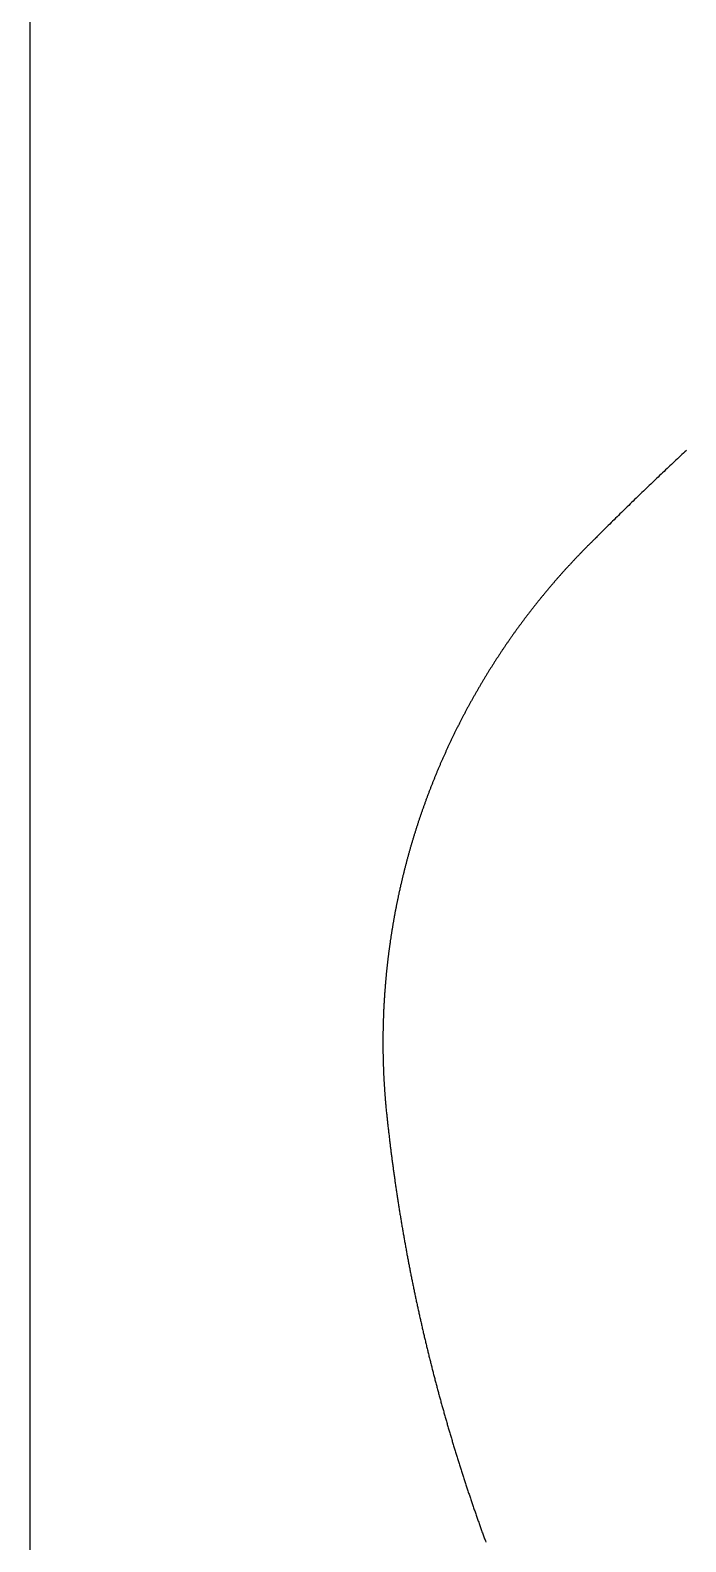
# Model space of a CAD drawing. Header units: inches. Extents: x 1174834 to 1369688, y -175882 to -108740.
# Drawn here: x 1350700.2 to 1350845.9, y -169100.2 to -168763.7 of the extents above; entities that cross this region are included whole.
import ezdxf

# ---------------------------------------------------------------- set-up
doc = ezdxf.new("R2010")
doc.units = ezdxf.units.IN
doc.header["$LTSCALE"] = 500
doc.header["$MEASUREMENT"] = 0
doc.linetypes.add('DASH', pattern=[0.35, 0.25, -0.1])
doc.layers.add('FF-FURN', color=51, linetype='Continuous')

# ---------------------------------------------------------------- blocks, each defined once
blk = doc.blocks.new('A$C48916692')
at = {"color": 3, "linetype": 'DASH', "ltscale": 150}
blk.add_lwpolyline([(10487.65, 7303.1), (10487.34, 7303.43), (10487.03, 7303.77), (10486.72, 7304.1), (10486.41, 7304.43), (10486.09, 7304.77), (10485.78, 7305.1), (10485.47, 7305.43), (10485.16, 7305.76), (10484.85, 7306.09), (10484.54, 7306.42), (10484.23, 7306.76), (10483.91, 7307.09), (10483.6, 7307.42), (10483.29, 7307.75), (10482.97, 7308.08), (10482.66, 7308.41), (10482.35, 7308.74), (10482.04, 7309.07), (10481.72, 7309.4), (10481.41, 7309.73), (10481.09, 7310.06), (10480.78, 7310.39), (10480.46, 7310.72), (10480.15, 7311.04), (10479.84, 7311.37), (10479.52, 7311.7), (10479.2, 7312.03), (10478.89, 7312.36), (10478.57, 7312.68), (10478.26, 7313.01), (10477.94, 7313.34), (10477.63, 7313.67), (10477.31, 7313.99), (10476.99, 7314.32), (10476.68, 7314.64), (10476.36, 7314.97), (10476.04, 7315.3), (10475.72, 7315.62), (10475.41, 7315.95), (10475.09, 7316.27), (10474.77, 7316.6), (10474.45, 7316.92), (10474.13, 7317.25), (10473.82, 7317.57), (10473.5, 7317.9), (10473.18, 7318.22), (10472.86, 7318.54), (10472.54, 7318.87), (10472.22, 7319.19), (10471.9, 7319.51), (10471.58, 7319.84), (10471.26, 7320.16), (10470.94, 7320.48), (10470.62, 7320.8), (10470.3, 7321.12), (10469.98, 7321.45), (10469.66, 7321.77), (10469.34, 7322.09), (10469.01, 7322.41), (10468.69, 7322.73), (10468.37, 7323.05), (10468.21, 7323.21), (10468.19, 7323.23), (10468.18, 7323.24), (10468.18, 7323.24), (10468.18, 7323.24), (10468.18, 7323.24), (10468.18, 7323.24), (10468.18, 7323.24), (10468.18, 7323.24), (10468.18, 7323.24), (10468.18, 7323.24), (10468.18, 7323.24), (10468.18, 7323.24), (10468.18, 7323.24), (10468.18, 7323.24), (10468.18, 7323.24), (10468.18, 7323.24), (10468.18, 7323.24), (10468.18, 7323.24), (10468.18, 7323.24), (10468.18, 7323.24), (10468.18, 7323.24), (10468.18, 7323.25), (10468.17, 7323.25), (10468.17, 7323.26), (10468.11, 7323.31), (10467.99, 7323.43), (10467.88, 7323.55), (10467.76, 7323.67), (10467.65, 7323.78), (10467.53, 7323.9), (10467.42, 7324.02), (10467.3, 7324.14), (10467.18, 7324.25), (10467.07, 7324.37), (10466.95, 7324.49), (10466.84, 7324.6), (10466.72, 7324.72), (10466.6, 7324.84), (10466.49, 7324.95), (10466.37, 7325.07), (10466.25, 7325.18), (10466.13, 7325.3), (10466.02, 7325.42), (10465.9, 7325.53), (10465.78, 7325.65), (10465.66, 7325.76), (10465.55, 7325.88), (10465.43, 7326), (10465.31, 7326.11), (10465.19, 7326.23), (10465.07, 7326.34), (10464.95, 7326.46), (10464.83, 7326.57), (10464.71, 7326.69), (10464.6, 7326.8), (10464.48, 7326.92), (10464.36, 7327.03), (10464.24, 7327.14), (10464.12, 7327.26), (10464, 7327.37), (10463.88, 7327.49), (10463.76, 7327.6), (10463.64, 7327.72), (10463.52, 7327.83), (10463.4, 7327.94), (10463.27, 7328.06), (10463.15, 7328.17), (10463.03, 7328.28), (10462.91, 7328.4), (10462.79, 7328.51), (10462.67, 7328.62), (10462.55, 7328.74), (10462.42, 7328.85), (10462.3, 7328.96), (10462.18, 7329.07), (10462.06, 7329.19), (10461.94, 7329.3), (10461.81, 7329.41), (10461.69, 7329.52), (10461.57, 7329.64), (10461.44, 7329.75), (10461.32, 7329.86), (10461.2, 7329.97), (10461.07, 7330.08), (10460.95, 7330.2), (10460.83, 7330.31), (10460.7, 7330.42), (10460.58, 7330.53), (10460.46, 7330.64), (10460.33, 7330.75), (10460.21, 7330.86), (10460.08, 7330.97), (10459.96, 7331.09), (10459.83, 7331.2), (10459.71, 7331.31), (10459.58, 7331.42), (10459.46, 7331.53), (10459.33, 7331.64), (10459.21, 7331.75), (10459.08, 7331.86), (10458.95, 7331.97), (10458.83, 7332.08), (10458.7, 7332.19), (10458.58, 7332.3), (10458.45, 7332.41), (10458.32, 7332.52), (10458.2, 7332.62), (10458.07, 7332.73), (10457.94, 7332.84), (10457.81, 7332.95), (10457.69, 7333.06), (10457.56, 7333.17), (10457.43, 7333.28), (10457.3, 7333.39), (10457.18, 7333.49), (10457.05, 7333.6), (10456.92, 7333.71), (10456.79, 7333.82), (10456.66, 7333.93), (10456.54, 7334.03), (10456.41, 7334.14), (10456.28, 7334.25), (10456.15, 7334.36), (10456.02, 7334.46), (10455.89, 7334.57), (10455.76, 7334.68), (10455.63, 7334.78), (10455.5, 7334.89), (10455.37, 7335), (10455.24, 7335.1), (10455.11, 7335.21), (10454.98, 7335.32), (10454.85, 7335.42), (10454.72, 7335.53), (10454.59, 7335.63), (10454.46, 7335.74), (10454.33, 7335.85), (10454.2, 7335.95), (10454.07, 7336.06), (10453.94, 7336.16), (10453.8, 7336.27), (10453.67, 7336.37), (10453.54, 7336.48), (10453.41, 7336.58), (10453.28, 7336.69), (10453.15, 7336.79), (10453.01, 7336.9), (10452.88, 7337), (10452.75, 7337.1), (10452.62, 7337.21), (10452.48, 7337.31), (10452.35, 7337.42), (10452.22, 7337.52), (10452.08, 7337.62), (10451.95, 7337.73), (10451.82, 7337.83), (10451.68, 7337.93), (10451.55, 7338.04), (10451.42, 7338.14), (10451.28, 7338.24), (10451.15, 7338.34), (10451.01, 7338.45), (10450.88, 7338.55), (10450.74, 7338.65), (10450.61, 7338.75), (10450.47, 7338.86), (10450.34, 7338.96), (10450.2, 7339.06), (10450.07, 7339.16), (10449.93, 7339.26), (10449.8, 7339.36), (10449.66, 7339.47), (10449.53, 7339.57), (10449.39, 7339.67), (10449.26, 7339.77), (10449.12, 7339.87), (10448.98, 7339.97), (10448.85, 7340.07), (10448.71, 7340.17), (10448.57, 7340.27), (10448.44, 7340.37), (10448.3, 7340.47), (10448.16, 7340.57), (10448.03, 7340.67), (10447.89, 7340.77), (10447.75, 7340.87), (10447.61, 7340.97), (10447.48, 7341.07), (10447.34, 7341.17), (10447.2, 7341.27), (10447.06, 7341.36), (10446.93, 7341.46), (10446.79, 7341.56), (10446.65, 7341.66), (10446.51, 7341.76), (10446.37, 7341.86), (10446.23, 7341.95), (10446.09, 7342.05), (10445.96, 7342.15), (10445.82, 7342.25), (10445.68, 7342.34), (10445.54, 7342.44), (10445.4, 7342.54), (10445.26, 7342.63), (10445.12, 7342.73), (10444.98, 7342.83), (10444.84, 7342.92), (10444.7, 7343.02), (10444.56, 7343.12), (10444.42, 7343.21), (10444.28, 7343.31), (10444.14, 7343.41), (10444, 7343.5), (10443.86, 7343.6), (10443.71, 7343.69), (10443.57, 7343.79), (10443.43, 7343.88), (10443.29, 7343.98), (10443.15, 7344.07), (10443.01, 7344.17), (10442.87, 7344.26), (10442.72, 7344.36), (10442.58, 7344.45), (10442.44, 7344.54), (10442.3, 7344.64), (10442.16, 7344.73), (10442.01, 7344.83), (10441.87, 7344.92), (10441.73, 7345.01), (10441.58, 7345.11), (10441.44, 7345.2), (10441.3, 7345.29), (10441.16, 7345.39), (10441.01, 7345.48), (10440.87, 7345.57), (10440.73, 7345.66), (10440.58, 7345.76), (10440.44, 7345.85), (10440.29, 7345.94), (10440.15, 7346.03), (10440.01, 7346.12), (10439.86, 7346.21), (10439.72, 7346.31), (10439.57, 7346.4), (10439.43, 7346.49), (10439.28, 7346.58), (10439.14, 7346.67), (10438.99, 7346.76), (10438.85, 7346.85), (10438.7, 7346.94), (10438.56, 7347.03), (10438.41, 7347.12), (10438.27, 7347.21), (10438.12, 7347.3), (10437.98, 7347.39), (10437.83, 7347.48), (10437.69, 7347.57), (10437.54, 7347.66), (10437.39, 7347.75), (10437.25, 7347.84), (10437.1, 7347.93), (10436.95, 7348.01), (10436.81, 7348.1), (10436.66, 7348.19), (10436.51, 7348.28), (10436.37, 7348.37), (10436.22, 7348.45), (10436.07, 7348.54), (10435.93, 7348.63), (10435.78, 7348.72), (10435.63, 7348.8), (10435.48, 7348.89), (10435.34, 7348.98), (10435.19, 7349.07), (10435.04, 7349.15), (10434.89, 7349.24), (10434.74, 7349.32), (10434.6, 7349.41), (10434.45, 7349.5), (10434.3, 7349.58), (10434.15, 7349.67), (10434, 7349.75), (10433.85, 7349.84), (10433.7, 7349.92), (10433.55, 7350.01), (10433.41, 7350.09), (10433.26, 7350.18), (10433.11, 7350.26), (10432.96, 7350.35), (10432.81, 7350.43), (10432.66, 7350.52), (10432.51, 7350.6), (10432.36, 7350.68), (10432.21, 7350.77), (10432.06, 7350.85), (10431.91, 7350.93), (10431.76, 7351.02), (10431.61, 7351.1), (10431.46, 7351.18), (10431.31, 7351.27), (10431.16, 7351.35), (10431.01, 7351.43), (10430.86, 7351.51), (10430.7, 7351.6), (10430.55, 7351.68), (10430.4, 7351.76), (10430.25, 7351.84), (10430.1, 7351.92), (10429.95, 7352), (10429.8, 7352.08), (10429.64, 7352.17), (10429.49, 7352.25), (10429.34, 7352.33), (10429.19, 7352.41), (10429.04, 7352.49), (10428.88, 7352.57), (10428.73, 7352.65), (10428.58, 7352.73), (10428.43, 7352.81), (10428.28, 7352.89), (10428.12, 7352.97), (10427.97, 7353.05), (10427.82, 7353.12), (10427.66, 7353.2), (10427.51, 7353.28), (10427.36, 7353.36), (10427.2, 7353.44), (10427.05, 7353.52), (10426.9, 7353.6), (10426.74, 7353.67), (10426.59, 7353.75), (10426.44, 7353.83), (10426.28, 7353.91), (10426.13, 7353.98), (10425.98, 7354.06), (10425.82, 7354.14), (10425.67, 7354.21), (10425.51, 7354.29), (10425.36, 7354.37), (10425.2, 7354.44), (10425.05, 7354.52), (10424.89, 7354.59), (10424.74, 7354.67), (10424.58, 7354.75), (10424.43, 7354.82), (10424.27, 7354.9), (10424.12, 7354.97), (10423.96, 7355.05), (10423.81, 7355.12), (10423.65, 7355.2), (10423.5, 7355.27), (10423.34, 7355.34), (10423.19, 7355.42), (10423.03, 7355.49), (10422.88, 7355.57), (10422.72, 7355.64), (10422.56, 7355.71), (10422.41, 7355.79), (10422.25, 7355.86), (10422.1, 7355.93), (10421.94, 7356.01), (10421.78, 7356.08), (10421.63, 7356.15), (10421.47, 7356.22), (10421.31, 7356.29), (10421.16, 7356.37), (10421, 7356.44), (10420.84, 7356.51), (10420.69, 7356.58), (10420.53, 7356.65), (10420.37, 7356.72), (10420.21, 7356.79), (10420.06, 7356.86), (10419.9, 7356.94), (10419.74, 7357.01), (10419.58, 7357.08), (10419.43, 7357.15), (10419.27, 7357.22), (10419.11, 7357.29), (10418.95, 7357.35), (10418.79, 7357.42), (10418.64, 7357.49), (10418.48, 7357.56), (10418.32, 7357.63), (10418.16, 7357.7), (10418, 7357.77), (10417.84, 7357.84), (10417.69, 7357.9), (10417.53, 7357.97), (10417.37, 7358.04), (10417.21, 7358.11), (10417.05, 7358.18), (10416.89, 7358.24), (10416.73, 7358.31), (10416.57, 7358.38), (10416.41, 7358.44), (10416.25, 7358.51), (10416.1, 7358.58), (10415.94, 7358.64), (10415.78, 7358.71), (10415.62, 7358.77), (10415.46, 7358.84), (10415.3, 7358.91), (10415.14, 7358.97), (10414.98, 7359.04), (10414.82, 7359.1), (10414.66, 7359.17), (10414.5, 7359.23), (10414.34, 7359.3), (10414.18, 7359.36), (10414.02, 7359.42), (10413.86, 7359.49), (10413.7, 7359.55), (10413.54, 7359.61), (10413.37, 7359.68), (10413.21, 7359.74), (10413.05, 7359.8), (10412.89, 7359.87), (10412.73, 7359.93), (10412.57, 7359.99), (10412.41, 7360.06), (10412.25, 7360.12), (10412.09, 7360.18), (10411.93, 7360.24), (10411.76, 7360.3), (10411.6, 7360.36), (10411.44, 7360.43), (10411.28, 7360.49), (10411.12, 7360.55), (10410.96, 7360.61), (10410.79, 7360.67), (10410.63, 7360.73), (10410.47, 7360.79), (10410.31, 7360.85), (10410.15, 7360.91), (10409.99, 7360.97), (10409.82, 7361.03), (10409.66, 7361.09), (10409.5, 7361.15), (10409.34, 7361.21), (10409.17, 7361.26), (10409.01, 7361.32), (10408.85, 7361.38), (10408.69, 7361.44), (10408.52, 7361.5), (10408.36, 7361.56), (10408.2, 7361.61), (10408.04, 7361.67), (10407.87, 7361.73), (10407.71, 7361.79), (10407.55, 7361.84), (10407.38, 7361.9), (10407.22, 7361.96), (10407.06, 7362.01), (10406.89, 7362.07), (10406.73, 7362.13), (10406.57, 7362.18), (10406.4, 7362.24), (10406.24, 7362.29), (10406.08, 7362.35), (10405.91, 7362.4), (10405.75, 7362.46), (10405.59, 7362.51), (10405.42, 7362.57), (10405.26, 7362.62), (10405.09, 7362.68), (10404.93, 7362.73), (10404.77, 7362.78), (10404.6, 7362.84), (10404.44, 7362.89), (10404.27, 7362.94), (10404.11, 7363), (10403.94, 7363.05), (10403.78, 7363.1), (10403.62, 7363.16), (10403.45, 7363.21), (10403.29, 7363.26), (10403.12, 7363.31), (10402.96, 7363.37), (10402.79, 7363.42), (10402.63, 7363.47), (10402.46, 7363.52), (10402.3, 7363.57), (10402.13, 7363.62), (10401.97, 7363.67), (10401.8, 7363.72), (10401.64, 7363.77), (10401.47, 7363.82), (10401.31, 7363.87), (10401.14, 7363.92), (10400.98, 7363.97), (10400.81, 7364.02), (10400.65, 7364.07), (10400.48, 7364.12), (10400.32, 7364.17), (10400.15, 7364.22), (10399.99, 7364.27), (10399.82, 7364.32), (10399.65, 7364.37), (10399.49, 7364.41), (10399.32, 7364.46), (10399.16, 7364.51), (10398.99, 7364.56), (10398.83, 7364.6), (10398.66, 7364.65), (10398.49, 7364.7), (10398.33, 7364.74), (10398.16, 7364.79), (10398, 7364.84), (10397.83, 7364.88), (10397.66, 7364.93), (10397.5, 7364.98), (10397.33, 7365.02), (10397.17, 7365.07), (10397, 7365.11), (10396.83, 7365.16), (10396.67, 7365.2), (10396.5, 7365.25), (10396.33, 7365.29), (10396.17, 7365.34), (10396, 7365.38), (10395.83, 7365.42), (10395.67, 7365.47), (10395.5, 7365.51), (10395.33, 7365.56), (10395.17, 7365.6), (10395, 7365.64), (10394.83, 7365.68), (10394.67, 7365.73), (10394.5, 7365.77), (10394.33, 7365.81), (10394.17, 7365.85), (10394, 7365.9), (10393.83, 7365.94), (10393.66, 7365.98), (10393.5, 7366.02), (10393.33, 7366.06), (10393.16, 7366.1), (10393, 7366.14), (10392.83, 7366.18), (10392.66, 7366.23), (10392.49, 7366.27), (10392.33, 7366.31), (10392.16, 7366.35), (10391.99, 7366.39), (10391.82, 7366.42), (10391.66, 7366.46), (10391.49, 7366.5), (10391.32, 7366.54), (10391.15, 7366.58), (10390.99, 7366.62), (10390.82, 7366.66), (10390.65, 7366.7), (10390.48, 7366.73), (10390.32, 7366.77), (10390.15, 7366.81), (10389.98, 7366.85), (10389.81, 7366.88), (10389.64, 7366.92), (10389.48, 7366.96), (10389.31, 7367), (10389.14, 7367.03), (10388.97, 7367.07), (10388.8, 7367.1), (10388.64, 7367.14), (10388.47, 7367.18), (10388.3, 7367.21), (10388.13, 7367.25), (10387.96, 7367.28), (10387.8, 7367.32), (10387.63, 7367.35), (10387.46, 7367.39), (10387.29, 7367.42), (10387.12, 7367.46), (10386.95, 7367.49), (10386.79, 7367.52), (10386.62, 7367.56), (10386.45, 7367.59), (10386.28, 7367.63), (10386.11, 7367.66), (10385.94, 7367.69), (10385.78, 7367.72), (10385.61, 7367.76), (10385.44, 7367.79), (10385.27, 7367.82), (10385.1, 7367.85), (10384.93, 7367.89), (10384.77, 7367.92), (10384.6, 7367.95), (10384.43, 7367.98), (10384.26, 7368.01), (10384.09, 7368.04), (10383.92, 7368.07), (10383.75, 7368.1), (10383.58, 7368.13), (10383.42, 7368.16), (10383.25, 7368.19), (10383.08, 7368.22), (10382.91, 7368.25), (10382.74, 7368.28), (10382.57, 7368.31), (10382.4, 7368.34), (10382.23, 7368.37), (10382.07, 7368.4), (10381.9, 7368.43), (10381.73, 7368.46), (10381.56, 7368.48), (10381.39, 7368.51), (10381.22, 7368.54), (10381.05, 7368.57), (10380.88, 7368.59), (10380.72, 7368.62), (10380.55, 7368.65), (10380.38, 7368.68), (10380.21, 7368.7), (10380.04, 7368.73), (10379.87, 7368.76), (10379.7, 7368.78), (10379.53, 7368.81), (10379.36, 7368.83), (10379.19, 7368.86), (10379.03, 7368.88), (10378.86, 7368.91), (10378.69, 7368.93), (10378.52, 7368.96), (10378.35, 7368.98), (10378.18, 7369.01), (10378.01, 7369.03), (10377.84, 7369.06), (10377.67, 7369.08), (10377.5, 7369.1), (10377.34, 7369.13), (10377.17, 7369.15), (10377, 7369.17), (10376.83, 7369.2), (10376.66, 7369.22), (10376.49, 7369.24), (10376.32, 7369.26), (10376.15, 7369.29), (10375.98, 7369.31), (10375.81, 7369.33), (10375.64, 7369.35), (10375.47, 7369.37), (10375.31, 7369.39), (10375.14, 7369.41), (10374.97, 7369.44), (10374.8, 7369.46), (10374.63, 7369.48), (10374.46, 7369.5), (10374.29, 7369.52), (10374.12, 7369.54), (10373.95, 7369.56), (10373.78, 7369.58), (10373.61, 7369.6), (10373.45, 7369.62), (10373.28, 7369.63), (10373.11, 7369.65), (10372.94, 7369.67), (10372.77, 7369.69), (10372.6, 7369.71), (10372.43, 7369.73), (10372.26, 7369.74), (10372.09, 7369.76), (10371.92, 7369.78), (10371.75, 7369.8), (10371.59, 7369.81), (10371.42, 7369.83), (10371.25, 7369.85), (10371.08, 7369.86), (10370.91, 7369.88), (10370.74, 7369.9), (10370.57, 7369.91), (10370.4, 7369.93), (10370.23, 7369.94), (10370.06, 7369.96), (10369.89, 7369.97), (10369.73, 7369.99), (10369.56, 7370.01), (10369.39, 7370.02), (10369.22, 7370.03), (10369.05, 7370.05), (10368.88, 7370.06), (10368.71, 7370.08), (10368.54, 7370.09), (10368.37, 7370.1), (10368.2, 7370.12), (10368.04, 7370.13), (10367.87, 7370.14), (10367.7, 7370.16), (10367.53, 7370.17), (10367.36, 7370.18), (10367.19, 7370.19), (10367.02, 7370.21), (10366.85, 7370.22), (10366.68, 7370.23), (10366.52, 7370.24), (10366.35, 7370.25), (10366.18, 7370.26), (10366.01, 7370.28), (10365.84, 7370.29), (10365.67, 7370.3), (10365.5, 7370.31), (10365.33, 7370.32), (10365.17, 7370.33), (10365, 7370.34), (10364.83, 7370.35), (10364.66, 7370.36), (10364.49, 7370.37), (10364.32, 7370.38), (10364.15, 7370.38), (10363.99, 7370.39), (10363.82, 7370.4), (10363.65, 7370.41), (10363.48, 7370.42), (10363.31, 7370.43), (10363.14, 7370.44), (10362.97, 7370.44), (10362.81, 7370.45), (10362.64, 7370.46), (10362.47, 7370.47), (10362.3, 7370.47), (10362.13, 7370.48), (10361.96, 7370.49), (10361.8, 7370.49), (10361.63, 7370.5), (10361.46, 7370.5), (10361.29, 7370.51), (10361.12, 7370.52), (10360.95, 7370.52), (10360.79, 7370.53), (10360.62, 7370.53), (10360.45, 7370.54), (10360.28, 7370.54), (10360.11, 7370.55), (10359.95, 7370.55), (10359.78, 7370.56), (10359.61, 7370.56), (10359.44, 7370.56), (10359.27, 7370.57), (10359.11, 7370.57), (10358.94, 7370.57), (10358.77, 7370.58), (10358.6, 7370.58), (10358.43, 7370.58), (10358.27, 7370.59), (10358.1, 7370.59), (10357.93, 7370.59), (10357.76, 7370.59), (10357.6, 7370.6), (10357.43, 7370.6), (10357.26, 7370.6), (10357.09, 7370.6), (10356.93, 7370.6), (10356.76, 7370.6), (10356.59, 7370.6), (10356.42, 7370.6), (10356.26, 7370.6), (10356.09, 7370.6), (10355.92, 7370.6), (10355.75, 7370.6), (10355.59, 7370.6), (10355.42, 7370.6), (10355.25, 7370.6), (10355.08, 7370.6), (10354.92, 7370.6), (10354.75, 7370.6), (10354.58, 7370.6), (10354.42, 7370.6), (10354.25, 7370.6), (10354.08, 7370.59), (10353.91, 7370.59), (10353.75, 7370.59), (10353.58, 7370.59), (10353.41, 7370.59), (10353.25, 7370.58), (10353.08, 7370.58), (10352.91, 7370.58), (10352.75, 7370.57), (10352.58, 7370.57), (10352.41, 7370.57), (10352.25, 7370.56), (10352.08, 7370.56), (10351.91, 7370.56), (10351.75, 7370.55), (10351.58, 7370.55), (10351.41, 7370.54), (10351.25, 7370.54), (10351.08, 7370.53), (10350.92, 7370.53), (10350.75, 7370.52), (10350.58, 7370.52), (10350.42, 7370.51), (10350.25, 7370.5), (10350.08, 7370.5), (10349.92, 7370.49), (10349.75, 7370.49), (10349.59, 7370.48), (10349.42, 7370.47), (10349.25, 7370.47), (10349.09, 7370.46), (10348.92, 7370.45), (10348.76, 7370.44), (10348.59, 7370.44), (10348.43, 7370.43), (10348.26, 7370.42), (10348.09, 7370.41), (10347.93, 7370.4), (10347.76, 7370.4), (10347.6, 7370.39), (10347.43, 7370.38), (10347.27, 7370.37), (10347.1, 7370.36), (10346.94, 7370.35), (10346.77, 7370.34), (10346.61, 7370.33), (10346.44, 7370.32), (10346.28, 7370.31), (10346.11, 7370.3), (10345.95, 7370.29), (10345.78, 7370.28), (10345.62, 7370.27), (10345.45, 7370.26), (10345.29, 7370.25), (10345.12, 7370.24), (10344.96, 7370.23), (10344.79, 7370.21), (10344.63, 7370.2), (10344.46, 7370.19), (10344.3, 7370.18), (10344.13, 7370.17), (10343.97, 7370.15), (10343.81, 7370.14), (10343.64, 7370.13), (10343.48, 7370.12), (10343.31, 7370.1), (10343.15, 7370.09), (10342.98, 7370.08), (10342.82, 7370.06), (10342.66, 7370.05), (10342.49, 7370.04), (10342.33, 7370.02), (10342.17, 7370.01), (10342, 7369.99), (10341.92, 7369.99), (10341.91, 7369.98), (10341.9, 7369.98), (10341.9, 7369.98), (10341.9, 7369.98), (10341.9, 7369.98), (10341.9, 7369.98), (10341.9, 7369.98), (10341.9, 7369.98), (10341.9, 7369.98), (10341.9, 7369.98), (10341.9, 7369.98), (10341.9, 7369.98), (10341.9, 7369.98), (10341.9, 7369.98), (10341.9, 7369.98), (10341.9, 7369.98), (10341.9, 7369.98), (10341.9, 7369.98), (10341.9, 7369.98), (10341.9, 7369.98), (10341.9, 7369.98), (10341.9, 7369.98), (10341.89, 7369.98), (10341.88, 7369.98), (10341.76, 7369.97), (10341.51, 7369.94), (10341.27, 7369.92), (10341.02, 7369.9), (10340.78, 7369.87), (10340.54, 7369.85), (10340.29, 7369.82), (10340.05, 7369.79), (10339.8, 7369.77), (10339.56, 7369.74), (10339.32, 7369.72), (10339.07, 7369.69), (10338.83, 7369.67), (10338.58, 7369.64), (10338.34, 7369.61), (10338.1, 7369.59), (10337.85, 7369.56), (10337.61, 7369.53), (10337.36, 7369.5), (10337.12, 7369.48), (10336.88, 7369.45), (10336.63, 7369.42), (10336.39, 7369.4), (10336.14, 7369.37), (10335.9, 7369.34), (10335.66, 7369.31), (10335.41, 7369.28), (10335.17, 7369.25), (10334.92, 7369.23), (10334.68, 7369.2), (10334.44, 7369.17), (10334.19, 7369.14), (10333.95, 7369.11), (10333.7, 7369.08), (10333.46, 7369.05), (10333.22, 7369.02), (10332.97, 7368.99), (10332.73, 7368.96), (10332.49, 7368.93), (10332.24, 7368.9), (10332, 7368.87), (10331.75, 7368.84), (10331.51, 7368.81), (10331.27, 7368.78), (10331.02, 7368.75), (10330.78, 7368.72), (10330.53, 7368.69), (10330.29, 7368.65), (10330.05, 7368.62), (10329.8, 7368.59), (10329.56, 7368.56), (10329.32, 7368.53), (10329.07, 7368.49), (10328.83, 7368.46), (10328.59, 7368.43), (10328.34, 7368.4), (10328.1, 7368.36), (10327.85, 7368.33), (10327.61, 7368.3), (10327.37, 7368.26), (10327.12, 7368.23), (10326.88, 7368.2), (10326.64, 7368.16), (10326.39, 7368.13), (10326.15, 7368.1), (10325.91, 7368.06), (10325.66, 7368.03), (10325.42, 7367.99), (10325.18, 7367.96), (10324.93, 7367.92), (10324.69, 7367.89), (10324.45, 7367.85), (10324.2, 7367.82), (10323.96, 7367.78), (10323.72, 7367.75), (10323.47, 7367.71), (10323.23, 7367.68), (10322.99, 7367.64), (10322.74, 7367.6), (10322.5, 7367.57), (10322.26, 7367.53), (10322.01, 7367.49), (10321.77, 7367.46), (10321.53, 7367.42), (10321.28, 7367.38), (10321.04, 7367.35), (10320.8, 7367.31), (10320.55, 7367.27), (10320.31, 7367.23), (10320.07, 7367.2), (10319.82, 7367.16), (10319.58, 7367.12), (10319.34, 7367.08), (10319.1, 7367.04), (10318.85, 7367), (10318.61, 7366.97), (10318.37, 7366.93), (10318.12, 7366.89), (10317.88, 7366.85), (10317.64, 7366.81), (10317.4, 7366.77), (10317.15, 7366.73), (10316.91, 7366.69), (10316.67, 7366.65), (10316.42, 7366.61), (10316.18, 7366.57), (10315.94, 7366.53), (10315.7, 7366.49), (10315.45, 7366.45), (10315.21, 7366.41), (10314.97, 7366.37), (10314.72, 7366.33), (10314.48, 7366.28), (10314.24, 7366.24), (10314, 7366.2), (10313.75, 7366.16), (10313.51, 7366.12), (10313.27, 7366.08), (10313.03, 7366.03), (10312.78, 7365.99), (10312.54, 7365.95), (10312.3, 7365.91), (10312.06, 7365.86), (10311.81, 7365.82), (10311.57, 7365.78), (10311.33, 7365.73), (10311.09, 7365.69), (10310.85, 7365.65), (10310.6, 7365.6), (10310.36, 7365.56), (10310.12, 7365.52), (10309.88, 7365.47), (10309.63, 7365.43), (10309.39, 7365.38), (10309.15, 7365.34), (10308.91, 7365.29), (10308.67, 7365.25), (10308.42, 7365.2), (10308.18, 7365.16), (10307.94, 7365.11), (10307.7, 7365.07), (10307.46, 7365.02), (10307.21, 7364.98), (10306.97, 7364.93), (10306.73, 7364.88), (10306.49, 7364.84), (10306.25, 7364.79), (10306, 7364.75), (10305.76, 7364.7), (10305.52, 7364.65), (10305.28, 7364.6), (10305.04, 7364.56), (10304.8, 7364.51), (10304.55, 7364.46), (10304.31, 7364.42), (10304.07, 7364.37), (10303.83, 7364.32), (10303.59, 7364.27), (10303.35, 7364.22), (10303.11, 7364.17), (10302.86, 7364.13), (10302.62, 7364.08), (10302.38, 7364.03), (10302.14, 7363.98), (10301.9, 7363.93), (10301.66, 7363.88), (10301.42, 7363.83), (10301.17, 7363.78), (10300.93, 7363.73), (10300.69, 7363.68), (10300.45, 7363.63), (10300.21, 7363.58), (10299.97, 7363.53), (10299.73, 7363.48), (10299.49, 7363.43), (10299.25, 7363.38), (10299, 7363.33), (10298.76, 7363.28), (10298.52, 7363.23), (10298.28, 7363.18), (10298.04, 7363.12), (10297.8, 7363.07), (10297.56, 7363.02), (10297.32, 7362.97), (10297.08, 7362.92), (10296.84, 7362.87), (10296.6, 7362.81), (10296.36, 7362.76), (10296.11, 7362.71), (10295.87, 7362.65), (10295.63, 7362.6), (10295.39, 7362.55), (10295.15, 7362.5), (10294.91, 7362.44), (10294.67, 7362.39), (10294.43, 7362.33), (10294.19, 7362.28), (10293.95, 7362.23), (10293.71, 7362.17), (10293.47, 7362.12), (10293.23, 7362.06), (10292.99, 7362.01), (10292.75, 7361.95), (10292.51, 7361.9), (10292.27, 7361.84), (10292.03, 7361.79), (10291.79, 7361.73), (10291.55, 7361.68), (10291.31, 7361.62), (10291.07, 7361.57), (10290.83, 7361.51), (10290.59, 7361.45), (10290.35, 7361.4), (10290.11, 7361.34), (10289.87, 7361.29), (10289.63, 7361.23), (10289.39, 7361.17), (10289.15, 7361.12), (10288.91, 7361.06), (10288.67, 7361), (10288.43, 7360.94), (10288.19, 7360.89), (10287.95, 7360.83), (10287.71, 7360.77), (10287.47, 7360.71), (10287.24, 7360.65), (10287, 7360.6), (10286.76, 7360.54), (10286.52, 7360.48), (10286.28, 7360.42), (10286.04, 7360.36), (10285.8, 7360.3), (10285.56, 7360.24), (10285.32, 7360.18), (10285.08, 7360.12), (10284.84, 7360.06), (10284.61, 7360), (10284.37, 7359.94), (10284.13, 7359.88), (10283.89, 7359.82), (10283.65, 7359.76), (10283.41, 7359.7), (10283.17, 7359.64), (10282.93, 7359.58), (10282.7, 7359.52), (10282.46, 7359.46), (10282.22, 7359.4), (10281.98, 7359.34), (10281.74, 7359.28), (10281.5, 7359.21), (10281.26, 7359.15), (10281.03, 7359.09), (10280.79, 7359.03), (10280.55, 7358.97), (10280.31, 7358.9), (10280.07, 7358.84), (10279.83, 7358.78), (10279.6, 7358.71), (10279.36, 7358.65), (10279.12, 7358.59), (10278.88, 7358.52), (10278.64, 7358.46), (10278.41, 7358.4), (10278.17, 7358.33), (10277.93, 7358.27), (10277.69, 7358.21), (10277.46, 7358.14), (10277.22, 7358.08), (10276.98, 7358.01), (10276.74, 7357.95), (10276.51, 7357.88), (10276.27, 7357.82), (10276.03, 7357.75), (10275.79, 7357.69), (10275.56, 7357.62), (10275.32, 7357.56), (10275.08, 7357.49), (10274.84, 7357.43), (10274.61, 7357.36), (10274.37, 7357.29), (10274.13, 7357.23), (10273.9, 7357.16), (10273.66, 7357.09), (10273.42, 7357.03), (10273.18, 7356.96), (10272.95, 7356.89), (10272.71, 7356.83), (10272.47, 7356.76), (10272.24, 7356.69), (10272, 7356.62), (10271.76, 7356.56), (10271.53, 7356.49), (10271.29, 7356.42), (10271.05, 7356.35), (10270.82, 7356.28), (10270.58, 7356.22), (10270.34, 7356.15), (10270.11, 7356.08), (10269.87, 7356.01), (10269.64, 7355.94), (10269.4, 7355.87), (10269.16, 7355.8), (10268.93, 7355.73), (10268.69, 7355.66), (10268.46, 7355.59), (10268.22, 7355.52), (10267.98, 7355.45), (10267.75, 7355.38), (10267.51, 7355.31), (10267.28, 7355.24), (10267.04, 7355.17), (10266.8, 7355.1), (10266.57, 7355.03), (10266.33, 7354.96), (10266.1, 7354.89), (10265.86, 7354.82), (10265.63, 7354.75), (10265.39, 7354.67), (10265.16, 7354.6), (10264.92, 7354.53), (10264.69, 7354.46), (10264.45, 7354.39), (10264.22, 7354.31), (10263.98, 7354.24), (10263.75, 7354.17), (10263.51, 7354.1), (10263.28, 7354.02), (10263.04, 7353.95), (10262.81, 7353.88), (10262.57, 7353.8), (10262.34, 7353.73), (10262.1, 7353.66), (10261.87, 7353.58), (10261.63, 7353.51), (10261.4, 7353.44), (10261.16, 7353.36), (10260.93, 7353.29), (10260.69, 7353.21), (10260.46, 7353.14), (10260.23, 7353.06), (10259.99, 7352.99), (10259.76, 7352.91), (10259.52, 7352.84), (10259.29, 7352.76), (10259.06, 7352.69), (10258.82, 7352.61), (10258.59, 7352.54), (10258.35, 7352.46), (10258.12, 7352.38), (10257.89, 7352.31), (10257.65, 7352.23), (10257.42, 7352.15), (10257.19, 7352.08), (10256.95, 7352), (10256.72, 7351.92), (10256.49, 7351.85), (10256.25, 7351.77), (10256.02, 7351.69), (10255.79, 7351.62), (10255.55, 7351.54), (10255.32, 7351.46), (10255.09, 7351.38), (10254.85, 7351.3), (10254.62, 7351.23), (10254.39, 7351.15), (10254.15, 7351.07), (10253.92, 7350.99), (10253.69, 7350.91), (10253.46, 7350.83), (10253.22, 7350.75), (10252.99, 7350.67), (10252.76, 7350.6), (10252.53, 7350.52), (10252.29, 7350.44), (10252.06, 7350.36), (10251.83, 7350.28), (10251.6, 7350.2), (10251.36, 7350.12), (10251.13, 7350.04), (10250.9, 7349.96), (10250.67, 7349.88), (10250.44, 7349.79), (10250.2, 7349.71), (10249.97, 7349.63), (10249.74, 7349.55), (10249.51, 7349.47), (10249.28, 7349.39), (10249.05, 7349.31), (10248.81, 7349.23), (10248.58, 7349.14), (10248.35, 7349.06), (10248.12, 7348.98), (10247.89, 7348.9), (10247.66, 7348.82), (10247.43, 7348.73), (10247.2, 7348.65), (10246.96, 7348.57), (10246.73, 7348.48), (10246.5, 7348.4), (10246.27, 7348.32), (10246.04, 7348.23), (10245.81, 7348.15), (10245.58, 7348.07), (10245.35, 7347.98), (10245.12, 7347.9), (10244.89, 7347.82), (10244.66, 7347.73)], dxfattribs=at)
at = {"layer": 'FF-FURN', "color": 250}
blk.add_line((8317.51, 7449.04), (11183.61, 7449.04), dxfattribs=at)

msp = doc.modelspace()

# ---------------------------------------------------------------- block references
at = {"color": 3, "rotation": 90.00000000000001}
msp.add_blockref('A$C48916692', (1358149.2, -179344.91), dxfattribs=at)

doc.saveas('drawing.dxf')
